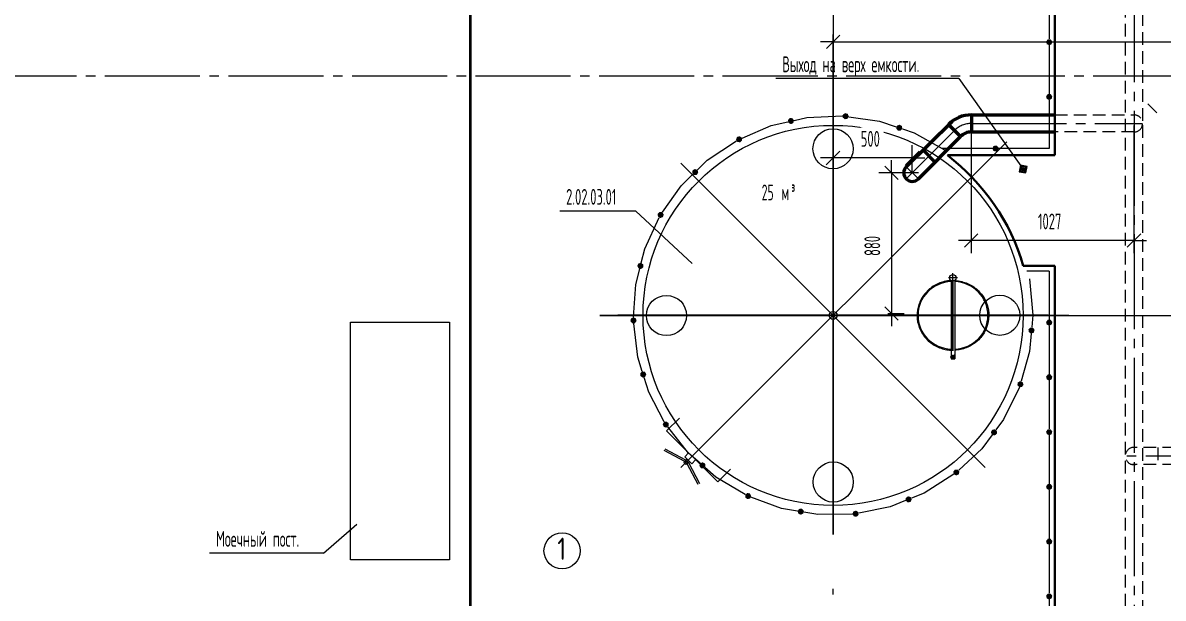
# Model space of a CAD drawing. Header units: millimetres. Extents: x -2281 to 5887, y 0 to 4166.
# Drawn here: x 1888.9 to 2068.9, y 359 to 449.8 of the extents above; entities that cross this region are included whole.
import ezdxf

# ---------------------------------------------------------------- set-up
doc = ezdxf.new("R2010")
doc.units = ezdxf.units.MM
for name, pattern in [('K5LT32777', [0]), ('K5LT32785', [0]), ('K5LT32786', [0]), ('K5LT32835', [508, 317.5, -63.5, 63.5, -63.5]), ('K5LT32850', [180.2, 120, -30, 0.2, -30]), ('K5LT32852', [6.25, 4.75, -1.5]), ('K5LT32865', [0]), ('K5LT32878', [50.8, 31.75, -6.35, 6.35, -6.35]), ('K5LT32894', [3, 2, -1]), ('K5LT32895', [180.2, 120, -30, 0.2, -30]), ('K5LT32902', [18, 12, -1.5, 3, -1.5]), ('K5LT_AXLED', [19.5, 15, -1.5, 1.5, -1.5]), ('K5LT_BASIC', [0]), ('K5LT_DASHED', [6, 4, -2]), ('K5LT_REINFORCED', [0]), ('K5LT_THIN', [0]), ('K5LT_THIN_INCLUDED_TO_HATCHING', [0])]:
    doc.linetypes.add(name, pattern=pattern)
doc.layers.add('Системный слой', color=7, linetype='Continuous')
doc.styles.add('KDIMTEXTSTYLE', font='GOST_AU.SHX', dxfattribs={"width": 0.96, "oblique": 15, "height": 5})
doc.styles.add('KTEXTSTYLE', font='GOST_AU.SHX', dxfattribs={"width": 0.96, "height": 5})
doc.dimstyles.new('KDIMSTYLE (0.03)', dxfattribs={"dimtxt": 5, "dimasz": 1, "dimexe": 2, "dimexo": 0, "dimgap": 1, "dimtad": 1, "dimlfac": 40, "dimtxsty": 'KDIMTEXTSTYLE', "dimsah": 1, "dimcen": 0, "dimdle": 1, "dimadec": 0, "dimazin": 0, "dimtfac": 0.667, "dimtmove": 0, "dimatfit": 3, "dimfxl": 1, "dimtvp": 1, "dimtolj": 1, "dimtzin": 0, "dimarcsym": 0})

# ---------------------------------------------------------------- blocks, each defined once
blk = doc.blocks.new('U17')
at = {"layer": 'Системный слой'}
for points in [[(2010.52, 433.99), (2010.62, 434.41), (2010.36, 434.75), (2009.92, 434.76), (2009.65, 434.42), (2009.74, 434), (2010.13, 433.8)], [(2019.27, 435.02), (2019.1, 435.43), (2018.69, 435.55), (2018.33, 435.3), (2018.3, 434.87), (2018.63, 434.58), (2019.05, 434.65)], [(2027.71, 433.06), (2027.67, 433.49), (2027.3, 433.73), (2026.89, 433.58), (2026.74, 433.17), (2026.97, 432.81), (2027.41, 432.76)], [(2002.42, 431.22), (2002.4, 431.65), (2002.05, 431.91), (2001.63, 431.79), (2001.46, 431.4), (2001.67, 431.01), (2002.09, 430.93)], [(1995.51, 426.17), (1995.38, 426.58), (1994.97, 426.73), (1994.6, 426.51), (1994.54, 426.08), (1994.84, 425.77), (1995.27, 425.81)], [(1989.93, 419.15), (1990.06, 419.56), (1989.82, 419.92), (1989.39, 419.96), (1989.09, 419.64), (1989.15, 419.21), (1989.53, 418.99)], [(1986.83, 411.2), (1986.84, 411.64), (1986.51, 411.92), (1986.08, 411.83), (1985.88, 411.44), (1986.06, 411.05), (1986.48, 410.94)], [(1985.77, 402.73), (1985.66, 403.15), (1985.27, 403.33), (1984.88, 403.13), (1984.79, 402.71), (1985.07, 402.38), (1985.51, 402.39)], [(2048.47, 400.9), (2048.6, 401.32), (2048.35, 401.67), (2047.92, 401.71), (2047.62, 401.39), (2047.69, 400.96), (2048.06, 400.74)], [(1987.15, 393.93), (1987.31, 394.34), (1987.09, 394.71), (1986.66, 394.78), (1986.34, 394.48), (1986.38, 394.05), (1986.74, 393.8)], [(2046.85, 392.69), (2046.71, 393.1), (2046.3, 393.25), (2045.93, 393.02), (2045.88, 392.59), (2046.18, 392.28), (2046.61, 392.32)], [(1990.81, 386.14), (1990.85, 386.57), (1990.54, 386.87), (1990.11, 386.82), (1989.89, 386.45), (1990.04, 386.04), (1990.45, 385.9)], [(2042.65, 384.96), (2042.63, 385.39), (2042.28, 385.65), (2041.86, 385.53), (2041.69, 385.13), (2041.89, 384.75), (2042.32, 384.67)], [(1996.65, 379.81), (1996.58, 380.24), (1996.19, 380.44), (1995.8, 380.27), (1995.68, 379.85), (1995.94, 379.5), (1996.37, 379.48)], [(2036.63, 378.53), (2036.73, 378.95), (2036.47, 379.29), (2036.03, 379.29), (2035.76, 378.96), (2035.85, 378.53), (2036.24, 378.34)], [(2003.86, 375.11), (2003.67, 375.5), (2003.25, 375.59), (2002.91, 375.32), (2002.92, 374.88), (2003.26, 374.62), (2003.68, 374.72)], [(2029.21, 374.54), (2029.04, 374.94), (2028.62, 375.06), (2028.27, 374.81), (2028.24, 374.38), (2028.57, 374.09), (2028.99, 374.16)], [(2012.09, 372.35), (2012.16, 372.78), (2011.87, 373.1), (2011.43, 373.08), (2011.18, 372.72), (2011.31, 372.31), (2011.71, 372.14)], [(2020.81, 372.14), (2020.76, 372.58), (2020.39, 372.81), (2019.98, 372.66), (2019.84, 372.25), (2020.07, 371.89), (2020.5, 371.84)]]:
    blk.add_hatch(color=7, dxfattribs=at).paths.add_polyline_path(points)
at = {"layer": 'Системный слой', "color": 7, "linetype": 'K5LT32865', "lineweight": 13}
for p, q in [((2007.02, 433.6), (2009.65, 434.19)), ((2010.62, 434.41), (2012.65, 434.87)), ((2012.65, 434.87), (2018.27, 435.1)), ((2019.26, 434.98), (2024.12, 434.28)), ((2024.12, 434.28), (2026.77, 433.39)), ((2002.42, 431.61), (2007.02, 433.6)), ((2027.72, 433.07), (2029.59, 432.43)), ((2029.59, 432.43), (2034.39, 429.78)), ((1996.93, 428.1), (2001.52, 431.18)), ((1995.37, 426.59), (1996.93, 428.1)), ((1992.8, 424.07), (1994.66, 425.89)), ((1989.86, 419.9), (1992.8, 424.07)), ((1987.06, 414.11), (1989.33, 419.05)), ((1986.51, 411.92), (1987.06, 414.11)), ((1985.65, 408.52), (1986.26, 410.95)), ((2047.78, 409.41), (2048.32, 403.66)), ((1985.31, 403.33), (1985.65, 408.52)), ((2048.32, 403.66), (2048.15, 401.74)), ((1985.96, 397.03), (1985.33, 402.33)), ((2048.06, 400.74), (2047.8, 397.92)), ((2047.8, 397.92), (2046.49, 393.23)), ((1986.66, 394.78), (1985.96, 397.03)), ((1987.68, 391.52), (1986.96, 393.82)), ((1990.15, 386.84), (1987.68, 391.52)), ((2046.2, 392.28), (2043.7, 387.18)), ((2043.7, 387.18), (2042.49, 385.56)), ((1993.95, 381.89), (1990.69, 386.01)), ((2041.89, 384.75), (2040.25, 382.55)), ((1995.8, 380.27), (1993.95, 381.89)), ((2040.25, 382.55), (2036.61, 379.18)), ((1998.29, 378.09), (1996.55, 379.61)), ((2002.92, 375.34), (1998.29, 378.09)), ((2035.86, 378.53), (2031.14, 375.55)), ((2008.67, 373.15), (2003.83, 374.93)), ((2031.14, 375.55), (2029.17, 374.76)), ((2011.18, 372.73), (2008.67, 373.15)), ((2025.79, 373.4), (2020.83, 372.41)), ((2028.24, 374.38), (2025.79, 373.4)), ((2014.36, 372.18), (2012.17, 372.56)), ((2019.84, 372.26), (2014.36, 372.18))]:
    blk.add_line(p, q, dxfattribs=at)
blk = doc.blocks.new('U285')
at = {"layer": 'Системный слой', "color": 7, "linetype": 'K5LT32786', "lineweight": 18}
blk.add_circle((1990.49, 403.6), 3.17, dxfattribs=at)
blk = doc.blocks.new('U286')
at = {"layer": 'Системный слой', "color": 7, "linetype": 'K5LT32786', "lineweight": 18}
blk.add_circle((2016.81, 377.32), 3.17, dxfattribs=at)
blk = doc.blocks.new('U287')
at = {"layer": 'Системный слой', "color": 7, "linetype": 'K5LT32786', "lineweight": 18}
blk.add_circle((2043.1, 403.63), 3.17, dxfattribs=at)
blk = doc.blocks.new('U288')
at = {"layer": 'Системный слой', "color": 7, "linetype": 'K5LT32786', "lineweight": 18}
blk.add_circle((2016.78, 429.92), 3.17, dxfattribs=at)
blk = doc.blocks.new('U284')
at = {"layer": 'Системный слой'}
for name in ['U288', 'U287', 'U285', 'U286']:
    blk.add_blockref(name, (0, 0), dxfattribs=at)
blk = doc.blocks.new('U283')
at = {"layer": 'Системный слой', "color": 150, "linetype": 'K5LT32895', "lineweight": 25, "true_color": 0x007fff}
for p, q in [((2016.79, 369.65), (2016.79, 437.59)), ((1992.77, 379.6), (2044.21, 431.04)), ((2040.81, 379.6), (1992.77, 427.64)), ((2054.01, 403.62), (1982.82, 403.62))]:
    blk.add_line(p, q, dxfattribs=at)
at = {"layer": 'Системный слой', "color": 4, "linetype": 'K5LT32878', "lineweight": 15, "true_color": 0x00ffff}
for p, q in [((2036.44, 409.54), (2034.98, 409.54)), ((2035.71, 408.82), (2035.71, 410.27)), ((2035.28, 397.06), (2036.11, 397.06))]:
    blk.add_line(p, q, dxfattribs=at)
at = {"layer": 'Системный слой', "color": 7, "linetype": 'K5LT32786', "lineweight": 18}
for p, q in [((2035.42, 409.12), (2035.42, 398.01)), ((2036, 409.12), (2036, 398.01)), ((2035.42, 398.01), (2035.42, 396.76)), ((2036, 398.01), (2036, 396.76)), ((2035.42, 396.76), (2036, 396.76)), ((1998.21, 377.7), (1990.87, 385.04)), ((1993.4, 380.55), (1990.14, 382.27)), ((1993.55, 380.79), (1990.27, 382.51)), ((1993.99, 381.92), (1993.38, 381.31)), ((1993.4, 380.55), (1993.23, 380.38)), ((1993.23, 380.38), (1993.55, 380.06)), ((1993.38, 381.31), (1994.48, 380.21)), ((1993.72, 380.23), (1993.4, 380.55)), ((1993.73, 380.96), (1993.55, 380.79)), ((1993.55, 380.79), (1993.96, 380.38)), ((1993.72, 380.23), (1993.55, 380.06)), ((1993.67, 381.01), (1993.93, 380.76)), ((1993.72, 380.23), (1995.44, 376.97)), ((1994.19, 380.5), (1993.93, 380.76)), ((1994.13, 380.56), (1993.96, 380.38)), ((1993.96, 380.38), (1995.69, 377.1)), ((1995.09, 380.82), (1994.48, 380.21))]:
    blk.add_line(p, q, dxfattribs=at)
at = {"layer": 'Системный слой', "color": 150, "linetype": 'K5LT32902', "lineweight": 25, "true_color": 0x007fff}
blk.add_line((2035.71, 398.03), (2035.71, 409.21), dxfattribs=at)
at = {"layer": 'Системный слой', "color": 6, "linetype": 'K5LT32852', "lineweight": 25, "true_color": 0xff00ff}
for p, q in [((2035.56, 397.32), (2035.46, 397.32)), ((2035.46, 397.32), (2035.46, 396.8)), ((2035.46, 396.8), (2035.56, 396.8)), ((2035.56, 397.32), (2035.56, 396.8)), ((2035.6, 396.8), (2035.81, 396.8)), ((2035.85, 397.32), (2035.85, 396.8)), ((2035.85, 397.32), (2035.96, 397.32)), ((2035.96, 396.8), (2035.85, 396.8)), ((2035.96, 397.32), (2035.96, 396.8))]:
    blk.add_line(p, q, dxfattribs=at)
at = {"layer": 'Системный слой', "color": 7, "linetype": 'K5LT32777', "lineweight": 25}
for p, q in [((1992.52, 387.42), (1990.51, 385.41)), ((1990.51, 385.41), (1990.87, 385.04)), ((1993.55, 380.79), (1993.4, 380.55)), ((1993.96, 380.38), (1993.72, 380.23)), ((2000.59, 379.35), (1998.58, 377.33)), ((1998.58, 377.33), (1998.21, 377.7))]:
    blk.add_line(p, q, dxfattribs=at)
at = {"layer": 'Системный слой', "color": 7, "linetype": 'K5LT32786', "lineweight": 18}
for centre, radius in [((2035.71, 409.54), 0.516), ((2016.79, 403.62), 0.625)]:
    blk.add_circle(centre, radius, dxfattribs=at)
for start_param, end_param in [(4.764734, 7.801636), (1.623142, 4.660044)]:
    blk.add_ellipse((2035.71, 403.62), major_axis=(-5.52, 0), ratio=0.970017, start_param=start_param, end_param=end_param, dxfattribs=at)
for points in [[(2035.41, 409.11), (2035.04, 409.09), (2034.67, 409.04), (2033.7, 408.8), (2033.11, 408.55), (2032.06, 407.87), (2031.59, 407.44), (2030.82, 406.47), (2030.52, 405.92), (2030.13, 404.75), (2030.03, 404.14), (2030.05, 402.91), (2030.17, 402.3), (2030.61, 401.14), (2030.93, 400.6), (2031.73, 399.65), (2032.21, 399.25), (2033.29, 398.61), (2033.89, 398.37), (2034.8, 398.18), (2035.11, 398.14), (2035.41, 398.13)], [(2036, 409.11), (2036.38, 409.09), (2036.75, 409.04), (2037.72, 408.8), (2038.31, 408.55), (2039.36, 407.87), (2039.83, 407.44), (2040.6, 406.47), (2040.89, 405.92), (2041.29, 404.75), (2041.38, 404.14), (2041.36, 402.91), (2041.24, 402.3), (2040.81, 401.14), (2040.49, 400.6), (2039.69, 399.65), (2039.2, 399.25), (2038.12, 398.61), (2037.53, 398.37), (2036.61, 398.18), (2036.31, 398.14), (2036, 398.13)]]:
    blk.add_open_spline(points, degree=3, knots=[0, 0, 0, 0, 0.0650277, 0.0650277, 0.1752287, 0.1752287, 0.2854298, 0.2854298, 0.3956308, 0.3956308, 0.5058319, 0.5058319, 0.6160329, 0.6160329, 0.726234, 0.726234, 0.836435, 0.836435, 0.9466361, 0.9466361, 1, 1, 1, 1], dxfattribs=at)
at = {"layer": 'Системный слой'}
blk.add_blockref('U284', (0, 0), dxfattribs=at)
blk = doc.blocks.new('U282')
at = {"layer": 'Системный слой', "color": 7, "linetype": 'K5LT32786', "lineweight": 18}
for p, q in [((2016.79, 433.62), (2016.79, 373.62)), ((1986.79, 403.62), (2046.79, 403.62))]:
    blk.add_line(p, q, dxfattribs=at)
at = {"layer": 'Системный слой'}
blk.add_blockref('U283', (0, 0), dxfattribs=at)
blk = doc.blocks.new('U297')
at = {"layer": 'Системный слой', "color": 7, "char_height": 2.5, "attachment_point": 1, "style": 'KTEXTSTYLE'}
for s, insert in [('\\H3.5;\\W0.965;\\Q15;\\Q0;\\W0.665;\\H2.50;м', (2008.66, 424.3)), ('\\H3.5;\\W0.965;\\Q15;\\Q0;\\W0.665;\\H2.50;³', (2010.18, 424.3))]:
    blk.add_mtext(s, dxfattribs=dict(at, insert=insert))
blk = doc.blocks.new('U314')
at = {"layer": 'Системный слой', "color": 134, "linetype": 'K5LT_REINFORCED', "lineweight": 50, "true_color": 0x009696}
blk.add_line((2035.01, 433.77), (2036.92, 431.86), dxfattribs=at)
for radius in [5.1, 2.4]:
    blk.add_arc((2038.61, 430.17), radius, 90, 135, dxfattribs=at)
at = {"layer": 'Системный слой', "color": 30, "linetype": 'K5LT_AXLED', "lineweight": 13, "true_color": 0xff8000}
blk.add_arc((2038.61, 430.17), 3.75, 90, 135, dxfattribs=at)
blk = doc.blocks.new('U313')
at = {"layer": 'Системный слой', "color": 134, "linetype": 'K5LT_REINFORCED', "lineweight": 50, "true_color": 0x009696}
for p, q in [((2028.34, 427.07), (2035.62, 434.3)), ((2038.61, 435.27), (2051.79, 435.27)), ((2038.61, 435.27), (2038.61, 432.57)), ((2038.61, 432.57), (2051.79, 432.57)), ((2030.25, 425.16), (2036.92, 431.86)), ((2032.9, 427.82), (2030.99, 429.73))]:
    blk.add_line(p, q, dxfattribs=at)
at = {"layer": 'Системный слой', "color": 30, "linetype": 'K5LT_AXLED', "lineweight": 13, "true_color": 0xff8000}
for p, q in [((2038.61, 433.92), (2065.64, 433.92)), ((2035.96, 432.82), (2028.34, 425.16)), ((2030.25, 425.16), (2028.34, 427.07))]:
    blk.add_line(p, q, dxfattribs=at)
at = {"layer": 'Системный слой', "color": 94, "linetype": 'K5LT32894', "lineweight": 5, "true_color": 0x00a600}
for p, q in [((2051.79, 435.27), (2064.29, 435.27)), ((2064.29, 432.57), (2051.79, 432.57))]:
    blk.add_line(p, q, dxfattribs=at)
blk.add_arc((2064.29, 433.92), 1.35, 269.9999, 90.0001, dxfattribs=at)
at = {"layer": 'Системный слой', "color": 134, "linetype": 'K5LT_REINFORCED', "lineweight": 50, "true_color": 0x009696}
blk.add_arc((2029.29, 426.12), 1.35, 135.0001, 315.0001, dxfattribs=at)
at = {"layer": 'Системный слой'}
blk.add_blockref('U314', (0, 0), dxfattribs=at)
blk = doc.blocks.new('U320')
at = {"layer": 'Системный слой', "color": 94, "linetype": 'K5LT32894', "lineweight": 5, "true_color": 0x00a600}
for p, q in [((2076.79, 382.77), (2064.54, 382.77)), ((2076.79, 380.07), (2064.05, 380.07))]:
    blk.add_line(p, q, dxfattribs=at)
at = {"layer": 'Системный слой', "color": 134, "linetype": 'K5LT_REINFORCED', "lineweight": 50, "true_color": 0x009696}
for p, q in [((2099.29, 382.77), (2076.79, 382.77)), ((2095.54, 382.77), (2095.54, 380.07)), ((2099.29, 380.07), (2076.79, 380.07))]:
    blk.add_line(p, q, dxfattribs=at)
at = {"layer": 'Системный слой', "color": 30, "linetype": 'K5LT_AXLED', "lineweight": 13, "true_color": 0xff8000}
for p, q in [((2099.29, 382.77), (2099.29, 380.07)), ((2100.64, 381.42), (2062.38, 381.42))]:
    blk.add_line(p, q, dxfattribs=at)
at = {"layer": 'Системный слой', "color": 94, "linetype": 'K5LT32894', "lineweight": 5, "true_color": 0x00a600}
blk.add_arc((2064.29, 381.42), 1.37, 79.749, 280.251, dxfattribs=at)
at = {"layer": 'Системный слой', "color": 134, "linetype": 'K5LT_REINFORCED', "lineweight": 50, "true_color": 0x009696}
blk.add_arc((2099.29, 381.42), 1.35, 270, 90, dxfattribs=at)
blk = doc.blocks.new('U319')
at = {"layer": 'Системный слой', "color": 94, "linetype": 'K5LT32894', "lineweight": 5, "true_color": 0x00a600}
blk.add_line((2068.04, 382.77), (2068.04, 380.07), dxfattribs=at)
at = {"layer": 'Системный слой'}
blk.add_blockref('U320', (0, 0), dxfattribs=at)
blk = doc.blocks.new('U397')
at = {"layer": 'Системный слой'}
for points in [[(2051.29, 489.66), (2051.39, 490.08), (2051.12, 490.42), (2050.68, 490.42), (2050.41, 490.08), (2050.51, 489.66), (2050.9, 489.47)], [(2051.29, 481.02), (2051.39, 481.44), (2051.12, 481.78), (2050.68, 481.78), (2050.41, 481.44), (2050.51, 481.02), (2050.9, 480.83)], [(2051.29, 472.37), (2051.39, 472.79), (2051.12, 473.13), (2050.68, 473.13), (2050.41, 472.79), (2050.51, 472.37), (2050.9, 472.18)], [(2051.29, 463.73), (2051.39, 464.15), (2051.12, 464.49), (2050.68, 464.49), (2050.41, 464.15), (2050.51, 463.73), (2050.9, 463.54)], [(2051.29, 455.08), (2051.39, 455.51), (2051.12, 455.85), (2050.68, 455.85), (2050.41, 455.51), (2050.51, 455.08), (2050.9, 454.9)], [(2051.29, 446.44), (2051.39, 446.86), (2051.12, 447.2), (2050.68, 447.2), (2050.41, 446.86), (2050.51, 446.44), (2050.9, 446.25)], [(2051.29, 437.8), (2051.39, 438.22), (2051.12, 438.56), (2050.68, 438.56), (2050.41, 438.22), (2050.51, 437.8), (2050.9, 437.61)]]:
    blk.add_hatch(color=7, dxfattribs=at).paths.add_polyline_path(points)
at = {"layer": 'Системный слой', "color": 7, "linetype": 'K5LT32865', "lineweight": 13}
for p, q in [((2050.9, 498.11), (2050.9, 490.47)), ((2050.9, 489.47), (2050.9, 481.83)), ((2050.9, 480.83), (2050.9, 473.18)), ((2050.9, 472.18), (2050.9, 464.54)), ((2050.9, 463.54), (2050.9, 455.9)), ((2050.9, 454.9), (2050.9, 447.25)), ((2050.9, 446.25), (2050.9, 438.61)), ((2050.9, 437.61), (2050.9, 429.96))]:
    blk.add_line(p, q, dxfattribs=at)
blk = doc.blocks.new('U398')
at = {"layer": 'Системный слой'}
blk.add_hatch(color=7, dxfattribs=at).paths.add_polyline_path([(2042.87, 429.75), (2042.87, 430.18), (2042.54, 430.45), (2042.11, 430.36), (2041.92, 429.96), (2042.11, 429.57), (2042.54, 429.48)])
at = {"layer": 'Системный слой', "color": 7, "linetype": 'K5LT32865', "lineweight": 13}
for p, q in [((2041.92, 429.96), (2033.95, 429.96)), ((2050.9, 429.96), (2042.92, 429.96))]:
    blk.add_line(p, q, dxfattribs=at)
blk = doc.blocks.new('U399')
at = {"layer": 'Системный слой'}
for points in [[(2051.29, 402.17), (2051.39, 402.59), (2051.12, 402.93), (2050.68, 402.93), (2050.41, 402.59), (2050.51, 402.17), (2050.9, 401.98)], [(2051.29, 393.52), (2051.39, 393.95), (2051.12, 394.29), (2050.68, 394.29), (2050.41, 393.95), (2050.51, 393.52), (2050.9, 393.33)], [(2051.29, 384.88), (2051.39, 385.3), (2051.12, 385.64), (2050.68, 385.64), (2050.41, 385.3), (2050.51, 384.88), (2050.9, 384.69)], [(2051.29, 376.24), (2051.39, 376.66), (2051.12, 377), (2050.68, 377), (2050.41, 376.66), (2050.51, 376.24), (2050.9, 376.05)], [(2051.29, 367.59), (2051.39, 368.01), (2051.12, 368.35), (2050.68, 368.35), (2050.41, 368.01), (2050.51, 367.59), (2050.9, 367.4)], [(2051.29, 358.95), (2051.39, 359.37), (2051.12, 359.71), (2050.68, 359.71), (2050.41, 359.37), (2050.51, 358.95), (2050.9, 358.76)], [(2051.29, 350.3), (2051.39, 350.73), (2051.12, 351.07), (2050.68, 351.07), (2050.41, 350.73), (2050.51, 350.3), (2050.9, 350.12)]]:
    blk.add_hatch(color=7, dxfattribs=at).paths.add_polyline_path(points)
at = {"layer": 'Системный слой', "color": 7, "linetype": 'K5LT32865', "lineweight": 13}
for p, q in [((2050.9, 410.62), (2050.9, 402.98)), ((2050.9, 401.98), (2050.9, 394.33)), ((2050.9, 393.33), (2050.9, 385.69)), ((2050.9, 384.69), (2050.9, 377.05)), ((2050.9, 376.05), (2050.9, 368.4)), ((2050.9, 367.4), (2050.9, 359.76)), ((2050.9, 358.76), (2050.9, 351.12)), ((2050.9, 350.12), (2050.9, 342.47))]:
    blk.add_line(p, q, dxfattribs=at)
blk = doc.blocks.new('U389')
at = {"layer": 'Системный слой', "color": 5, "linetype": 'K5LT_BASIC', "lineweight": 35, "true_color": 0x0000ff}
for p, q in [((2051.79, 498.92), (2051.79, 428.93)), ((2034.82, 428.93), (2046.79, 428.93)), ((2046.79, 428.93), (2051.79, 428.93)), ((2051.79, 411.43), (2046.79, 411.43)), ((2051.79, 411.43), (2051.79, 343.69))]:
    blk.add_line(p, q, dxfattribs=at)
at = {"layer": 'Системный слой', "color": 7, "linetype": 'K5LT32865', "lineweight": 13}
blk.add_line((2050.9, 410.62), (2047.35, 410.62), dxfattribs=at)
at = {"layer": 'Системный слой', "color": 5, "linetype": 'K5LT_BASIC', "lineweight": 35, "true_color": 0x0000ff}
blk.add_open_spline([(2034.82, 428.93), (2040.47, 424.53), (2044.86, 418.39), (2046.79, 411.43)], degree=3, dxfattribs=at)
at = {"layer": 'Системный слой'}
for name in ['U397', 'U398', 'U399']:
    blk.add_blockref(name, (0, 0), dxfattribs=at)
blk = doc.blocks.new('U388')
at = {"layer": 'Системный слой'}
blk.add_blockref('U389', (0, 0), dxfattribs=at)
blk = doc.blocks.new('D158')
at = {"layer": 'Системный слой', "color": 7, "linetype": 'K5LT_THIN', "lineweight": 13, "transparency": 16777216}
for p, q in [((2153.87, 490.06), (2151.75, 492.18)), ((2152.81, 491.12), (2152.81, 493.12)), ((2017.4, 491.12), (2154.81, 491.12)), ((2152.81, 491.12), (2152.81, 403.62)), ((2016.78, 403.62), (2154.81, 403.62)), ((2151.75, 404.68), (2153.87, 402.56)), ((2152.81, 403.62), (2152.81, 401.62))]:
    blk.add_line(p, q, dxfattribs=at)
at = {"transparency": 16777216}
blk.add_wipeout([(2151.56, 465.61), (2147.99, 465.61), (2147.99, 470.43), (2151.56, 470.43)], dxfattribs=at).dxf.layer = 'Системный слой'
at = {"layer": 'Системный слой', "color": 7, "transparency": 16777216, "insert": (2148.54, 465.61), "char_height": 2.5, "attachment_point": 1, "rotation": 90, "style": 'KTEXTSTYLE'}
blk.add_mtext('\\H3.5;\\W0.965;\\Q15;\\Q0;\\W0.715;\\H2.50;3500', dxfattribs=at)
blk = doc.blocks.new('KDIMARROW_03')
at = {"layer": 'Системный слой', "color": 0, "linetype": 'K5LT_THIN', "lineweight": 13}
for p, q in [((-1.06, -1.06), (1.06, 1.06)), ((0, 0), (-1, 0)), ((0, 0), (2, 0))]:
    blk.add_line(p, q, dxfattribs=at)
blk = doc.blocks.new('D159')
at = {"layer": 'Системный слой', "color": 7, "linetype": 'K5LT_THIN', "lineweight": 13, "transparency": 16777216}
for p, q in [((2152.81, 403.62), (2152.81, 405.62)), ((2016.78, 403.62), (2154.81, 403.62)), ((2153.87, 402.56), (2151.75, 404.68)), ((2152.81, 403.62), (2152.81, 316.12)), ((2151.75, 317.18), (2153.87, 315.06)), ((2111.79, 316.12), (2154.81, 316.12)), ((2152.81, 316.12), (2152.81, 314.12))]:
    blk.add_line(p, q, dxfattribs=at)
at = {"transparency": 16777216}
blk.add_wipeout([(2151.81, 357.36), (2148.24, 357.36), (2148.24, 362.18), (2151.81, 362.18)], dxfattribs=at).dxf.layer = 'Системный слой'
at = {"layer": 'Системный слой', "color": 7, "transparency": 16777216, "insert": (2148.54, 357.36), "char_height": 2.5, "attachment_point": 1, "rotation": 90, "style": 'KTEXTSTYLE'}
blk.add_mtext('\\H3.5;\\W0.965;\\Q15;\\Q0;\\W0.715;\\H2.50;3500', dxfattribs=at)
blk = doc.blocks.new('D164')
at = {"layer": 'Системный слой', "color": 7, "linetype": 'K5LT_THIN', "lineweight": 13, "transparency": 16777216}
for p, q in [((2111.79, 461.12), (2111.79, 444.8)), ((2016.79, 457.15), (2016.79, 444.8)), ((2016.79, 446.8), (2014.79, 446.8)), ((2017.85, 447.86), (2015.73, 445.74)), ((2016.79, 446.8), (2111.79, 446.8)), ((2110.73, 445.74), (2112.85, 447.86)), ((2111.79, 446.8), (2113.79, 446.8))]:
    blk.add_line(p, q, dxfattribs=at)
at = {"transparency": 16777216}
blk.add_wipeout([(2085.21, 448.05), (2085.21, 451.61), (2090.16, 451.61), (2090.16, 448.05)], dxfattribs=at).dxf.layer = 'Системный слой'
at = {"layer": 'Системный слой', "color": 7, "transparency": 16777216, "insert": (2085.21, 451.06), "char_height": 2.5, "attachment_point": 1, "style": 'KTEXTSTYLE'}
blk.add_mtext('\\H3.5;\\W0.965;\\Q15;\\Q0;\\W0.715;\\H2.50;3800', dxfattribs=at)
blk = doc.blocks.new('U633')
at = {"layer": 'Системный слой', "color": 7, "linetype": 'K5LT_THIN', "lineweight": 13}
for q in [(1941.59, 370.68), (1918.37, 366.09)]:
    blk.add_line((1936.37, 366.09), q, dxfattribs=at)
at = {"layer": 'Системный слой', "color": 7, "insert": (1919.37, 369.59), "char_height": 2.5, "attachment_point": 1, "style": 'KTEXTSTYLE'}
blk.add_mtext('\\H3.5;\\W0.965;\\Q15;\\Q0;\\W0.715;\\H2.50;Моечный пост.', dxfattribs=at)
blk = doc.blocks.new('U641')
at = {"layer": 'Системный слой', "color": 7, "linetype": 'K5LT_THIN', "lineweight": 13}
for q in [(1973.65, 420.08), (1994.54, 411.83)]:
    blk.add_line((1985.64, 420.08), q, dxfattribs=at)
at = {"layer": 'Системный слой', "color": 7, "insert": (1974.65, 423.58), "char_height": 2.5, "attachment_point": 1, "style": 'KTEXTSTYLE'}
blk.add_mtext('\\H3.5;\\W0.965;\\Q15;\\Q0;\\W0.715;\\H2.50;2.02.03.01', dxfattribs=at)
blk = doc.blocks.new('U666')
at = {"layer": 'Системный слой'}
h = blk.add_hatch(color=7, dxfattribs=at)
h.paths.add_polyline_path([(2047.23, 426.1), (2047.4, 427.14), (2046.36, 427.32), (2046.18, 426.27)])
h.paths.add_polyline_path([(2047.08, 426.3), (2047.2, 427), (2046.5, 427.11), (2046.38, 426.42)])
h.paths.add_polyline_path([(2046.94, 426.5), (2047, 426.85), (2046.65, 426.91), (2046.59, 426.56)])
at = {"layer": 'Системный слой', "color": 7, "linetype": 'K5LT_THIN', "lineweight": 13}
for p, q in [((2036.62, 441.01), (2007.76, 441.01)), ((2036.62, 441.01), (2046.79, 426.71)), ((2046.36, 427.32), (2046.18, 426.27)), ((2046.5, 427.11), (2046.36, 427.32)), ((2047.4, 427.14), (2046.36, 427.32)), ((2046.5, 427.11), (2046.38, 426.42)), ((2046.65, 426.91), (2046.5, 427.11)), ((2047.2, 427), (2046.5, 427.11)), ((2046.65, 426.91), (2046.59, 426.56)), ((2047, 426.85), (2046.65, 426.91)), ((2046.94, 426.5), (2047, 426.85)), ((2047.08, 426.3), (2047.2, 427)), ((2047.23, 426.1), (2047.4, 427.14)), ((2046.18, 426.27), (2047.23, 426.1)), ((2046.38, 426.42), (2047.08, 426.3)), ((2046.59, 426.56), (2046.94, 426.5))]:
    blk.add_line(p, q, dxfattribs=at)
at = {"layer": 'Системный слой', "color": 7, "insert": (2008.76, 444.51), "char_height": 2.5, "attachment_point": 1, "style": 'KTEXTSTYLE'}
blk.add_mtext('\\H3.5;\\W0.965;\\Q15;\\Q0;\\W0.715;\\H2.50;Выход на верх емкости.', dxfattribs=at)
blk = doc.blocks.new('D200')
at = {"layer": 'Системный слой', "color": 7, "linetype": 'K5LT_THIN', "lineweight": 13, "transparency": 16777216}
for p, q in [((2027.06, 425.06), (2024.94, 427.18)), ((2026, 426.12), (2026, 428.12)), ((2030.29, 426.12), (2024, 426.12)), ((2026, 426.12), (2026, 403.92)), ((2024.94, 404.98), (2027.06, 402.86)), ((2025.44, 403.92), (2028, 403.92)), ((2026, 403.92), (2026, 401.92))]:
    blk.add_line(p, q, dxfattribs=at)
at = {"transparency": 16777216}
blk.add_wipeout([(2025, 413), (2021.43, 413), (2021.43, 416.87), (2025, 416.87)], dxfattribs=at).dxf.layer = 'Системный слой'
at = {"layer": 'Системный слой', "color": 7, "transparency": 16777216, "insert": (2021.73, 413), "char_height": 2.5, "attachment_point": 1, "rotation": 90, "style": 'KTEXTSTYLE'}
blk.add_mtext('\\H3.5;\\W0.965;\\Q15;\\Q0;\\W0.715;\\H2.50;880', dxfattribs=at)
blk = doc.blocks.new('D201')
at = {"layer": 'Системный слой', "color": 7, "linetype": 'K5LT_THIN', "lineweight": 13, "transparency": 16777216}
for p, q in [((2016.78, 425.11), (2016.78, 430.47)), ((2029.29, 426.12), (2029.29, 430.47)), ((2016.78, 428.47), (2014.78, 428.47)), ((2017.84, 429.53), (2015.72, 427.41)), ((2029.29, 428.47), (2016.78, 428.47)), ((2028.23, 427.41), (2030.35, 429.53)), ((2029.29, 428.47), (2031.29, 428.47))]:
    blk.add_line(p, q, dxfattribs=at)
at = {"transparency": 16777216}
blk.add_wipeout([(2021.15, 429.72), (2021.15, 433.29), (2024.77, 433.29), (2024.77, 429.72)], dxfattribs=at).dxf.layer = 'Системный слой'
at = {"layer": 'Системный слой', "color": 7, "transparency": 16777216, "insert": (2021.15, 432.74), "char_height": 2.5, "attachment_point": 1, "style": 'KTEXTSTYLE'}
blk.add_mtext('\\H3.5;\\W0.965;\\Q15;\\Q0;\\W0.715;\\H2.50;500', dxfattribs=at)
blk = doc.blocks.new('D202')
at = {"layer": 'Системный слой', "color": 7, "linetype": 'K5LT_THIN', "lineweight": 13, "transparency": 16777216}
for p, q in [((2038.6, 433.62), (2038.6, 413.44)), ((2064.28, 433.62), (2064.28, 413.44)), ((2039.66, 416.5), (2037.54, 414.38)), ((2063.22, 414.38), (2065.34, 416.5)), ((2038.6, 415.44), (2036.6, 415.44)), ((2064.28, 415.44), (2038.6, 415.44)), ((2064.28, 415.44), (2066.28, 415.44))]:
    blk.add_line(p, q, dxfattribs=at)
at = {"transparency": 16777216}
blk.add_wipeout([(2049.12, 416.69), (2049.12, 420.25), (2053.57, 420.25), (2053.57, 416.69)], dxfattribs=at).dxf.layer = 'Системный слой'
at = {"layer": 'Системный слой', "color": 7, "transparency": 16777216, "insert": (2049.12, 419.7), "char_height": 2.5, "attachment_point": 1, "style": 'KTEXTSTYLE'}
blk.add_mtext('\\H3.5;\\W0.965;\\Q15;\\Q0;\\W0.715;\\H2.50;1027', dxfattribs=at)

msp = doc.modelspace()

# ---------------------------------------------------------------- linework, layer by layer
at = {"layer": 'Системный слой', "color": 7, "linetype": 'K5LT32785', "lineweight": 40}
msp.add_line((1959.57583, 257.64832), (1959.57583, 532.59741), dxfattribs=at)
at = {"layer": 'Системный слой', "color": 94, "linetype": 'K5LT32894', "lineweight": 5, "true_color": 0x00a600}
for p, q in [((2065.64168, 523.34718), (2065.64171, 434.16024)), ((2065.64168, 523.34718), (2065.64171, 434.16024)), ((2065.64168, 523.34718), (2065.64171, 434.16024)), ((2062.94175, 267.64435), (2062.94168, 519.76934)), ((2067.89794, 435.61322), (2065.98875, 437.5224)), ((2065.64171, 433.67208), (2065.64174, 267.63789))]:
    msp.add_line(p, q, dxfattribs=at)
at = {"layer": 'Системный слой', "color": 30, "linetype": 'K5LT_AXLED', "lineweight": 13, "true_color": 0xff8000}
for p, q in [((2064.29166, 513.93582), (2064.29175, 232.0258)), ((2189.85667, 441.40071), (1792.45059, 441.40071))]:
    msp.add_line(p, q, dxfattribs=at)
at = {"layer": 'Системный слой', "color": 7, "linetype": 'K5LT32835', "lineweight": 25}
for p, q in [((2016.79167, 369.04307), (2016.79165, 447.94224)), ((1979.98477, 403.61934), (2050.055, 403.61935)), ((2050.52604, 403.61935), (1983.02604, 403.61934)), ((2053.79169, 403.61938), (1983.04166, 403.61937))]:
    msp.add_line(p, q, dxfattribs=at)
at = {"layer": 'Системный слой', "color": 3, "linetype": 'K5LT32850', "lineweight": 25, "true_color": 0x00ff00}
msp.add_line((2050.74519, 403.63499), (1982.80688, 403.63495), dxfattribs=at)
at = {"layer": 'Системный слой', "color": 7, "linetype": 'K5LT_THIN', "lineweight": 13}
for p, q in [((2050.74519, 403.61936), (1982.80688, 403.61933)), ((1940.59584, 402.52694), (1956.24584, 402.52694)), ((1940.59584, 365.02694), (1940.59584, 402.52694)), ((1956.24584, 402.52694), (1956.24584, 365.02694)), ((1956.24584, 365.02694), (1940.59584, 365.02694))]:
    msp.add_line(p, q, dxfattribs=at)
at = {"layer": 'Системный слой', "color": 7, "linetype": 'K5LT_DASHED', "lineweight": 13}
msp.add_line((2016.79166, 281.54306), (2016.79164, 360.44223), dxfattribs=at)
at = {"layer": 'Системный слой', "color": 7, "linetype": 'K5LT_THIN_INCLUDED_TO_HATCHING', "lineweight": 13}
msp.add_circle((2016.79168, 403.61938), 30, dxfattribs=at)
at = {"layer": 'Системный слой', "color": 7, "linetype": 'K5LT_THIN', "lineweight": 13}
msp.add_circle((1974.0076, 366.45026), 2.85077, dxfattribs=at)
at = {"layer": 'Системный слой', "color": 94, "linetype": 'K5LT32894', "lineweight": 5, "true_color": 0x00a600}
msp.add_arc((2064.29169, 433.91616), 1.3719, 89.9994938, 90.0000208, dxfattribs=at)

# ---------------------------------------------------------------- block references
at = {"layer": 'Системный слой'}
for name in ['U388', 'U282', 'U17', 'U313', 'U641', 'U297', 'U319', 'U633']:
    msp.add_blockref(name, (0, 0), dxfattribs=at)

# ---------------------------------------------------------------- texts
at = {"layer": 'Системный слой', "color": 7, "char_height": 2.5, "attachment_point": 1, "style": 'KTEXTSTYLE'}
for s, insert in [('\\H3.5;\\W0.965;\\Q15;\\Q0;\\W0.665;\\H2.50; 25', (2004.67099, 424.27948)), ('\\H3.5;\\W0.965;\\Q15;\\Q0;1', (1973.26677, 368.52694))]:
    msp.add_mtext(s, dxfattribs=dict(at, insert=insert))

# ---------------------------------------------------------------- next in the draw order: dimensions: what is measured, and where the dimension line sits
at = {"layer": 'Системный слой', "color": 7}
dim = msp.add_linear_dim(base=(2152.80897, 491.11936), p1=(2016.77604, 403.61934), p2=(2017.40079, 491.11936), angle=90, dimstyle='KDIMSTYLE (0.03)', override={"dimexo": 0, "dimpost": '\\H2.5;\\W0.715;\\Q0;<>', "dimblk1": 'KDIMARROW_03', "dimblk2": 'KDIMARROW_03', "dimse1": 0, "dimse2": 0, "dimclrt": 7, "dimtolj": 1}, dxfattribs=at)
dim.commit()
dim.dimension.update_dxf_attribs({"geometry": 'D158', "text_midpoint": (2152.80897, 468.11936), "dimtype": 160})

# ---------------------------------------------------------------- next in the draw order: dimensions: what is measured, and where the dimension line sits
dim = msp.add_linear_dim(base=(2016.79167, 446.7965), p1=(2111.79169, 461.11937), p2=(2016.79167, 457.1502), text='\\H2.5;\\W0.715;\\Q0;\\H2.5;\\W0.715;\\Q0;\\Q0;\\W0.527;3800\\Q0;', dimstyle='KDIMSTYLE (0.03)', override={"dimexo": 0, "dimblk1": 'KDIMARROW_03', "dimblk2": 'KDIMARROW_03', "dimse1": 0, "dimse2": 0, "dimclrt": 7, "dimtolj": 1}, dxfattribs=at)
dim.commit()
dim.dimension.update_dxf_attribs({"geometry": 'D164', "text_midpoint": (2087.79167, 446.7965), "dimtype": 160})
dim = msp.add_linear_dim(base=(2152.80897, 403.61934), p1=(2111.79168, 316.11937), p2=(2016.77604, 403.61934), angle=90, dimstyle='KDIMSTYLE (0.03)', override={"dimexo": 0, "dimpost": '\\H2.5;\\W0.715;\\Q0;<>', "dimblk1": 'KDIMARROW_03', "dimblk2": 'KDIMARROW_03', "dimse1": 0, "dimse2": 0, "dimclrt": 7, "dimtolj": 1}, dxfattribs=at)
dim.commit()
dim.dimension.update_dxf_attribs({"geometry": 'D159', "text_midpoint": (2152.80897, 359.86936), "dimtype": 160})

# ---------------------------------------------------------------- next in the draw order: block references
at = {"layer": 'Системный слой'}
msp.add_blockref('U666', (0, 0), dxfattribs=at)

# ---------------------------------------------------------------- next in the draw order: dimensions: what is measured, and where the dimension line sits
at = {"layer": 'Системный слой', "color": 7}
dim = msp.add_linear_dim(base=(2064.27605, 415.43619), p1=(2038.59672, 433.61935), p2=(2064.27605, 433.61935), dimstyle='KDIMSTYLE (0.03)', override={"dimexo": 0, "dimpost": '\\H2.5;\\W0.715;\\Q0;<>', "dimblk1": 'KDIMARROW_03', "dimblk2": 'KDIMARROW_03', "dimse1": 0, "dimse2": 0, "dimclrt": 7, "dimtolj": 1}, dxfattribs=at)
dim.commit()
dim.dimension.update_dxf_attribs({"geometry": 'D202', "text_midpoint": (2051.43638, 415.43619), "dimtype": 160})
dim = msp.add_linear_dim(base=(2025.99959, 426.1193), p1=(2025.4398, 403.91608), p2=(2030.29171, 426.1193), angle=90, text='\\H2.5;\\W0.715;\\Q0;\\H2.5;\\W0.715;\\Q0;\\Q0;\\W0.527;880', dimstyle='KDIMSTYLE (0.03)', override={"dimexo": 0, "dimblk1": 'KDIMARROW_03', "dimblk2": 'KDIMARROW_03', "dimse1": 0, "dimse2": 0, "dimclrt": 7, "dimtolj": 1}, dxfattribs=at)
dim.commit()
dim.dimension.update_dxf_attribs({"geometry": 'D200', "text_midpoint": (2025.99959, 415.01769), "dimtype": 160})

# ---------------------------------------------------------------- next in the draw order: dimensions: what is measured, and where the dimension line sits
dim = msp.add_linear_dim(base=(2029.29166, 428.47421), p1=(2016.77605, 425.11039), p2=(2029.29166, 426.1193), text='\\H2.5;\\W0.715;\\Q0;\\H2.5;\\W0.715;\\Q0;\\Q0;\\W0.527;500', dimstyle='KDIMSTYLE (0.03)', override={"dimexo": 0, "dimblk1": 'KDIMARROW_03', "dimblk2": 'KDIMARROW_03', "dimse1": 0, "dimse2": 0, "dimclrt": 7, "dimtolj": 1}, dxfattribs=at)
dim.commit()
dim.dimension.update_dxf_attribs({"geometry": 'D201', "text_midpoint": (2023.03386, 428.47421), "dimtype": 160})

doc.saveas('drawing.dxf')
